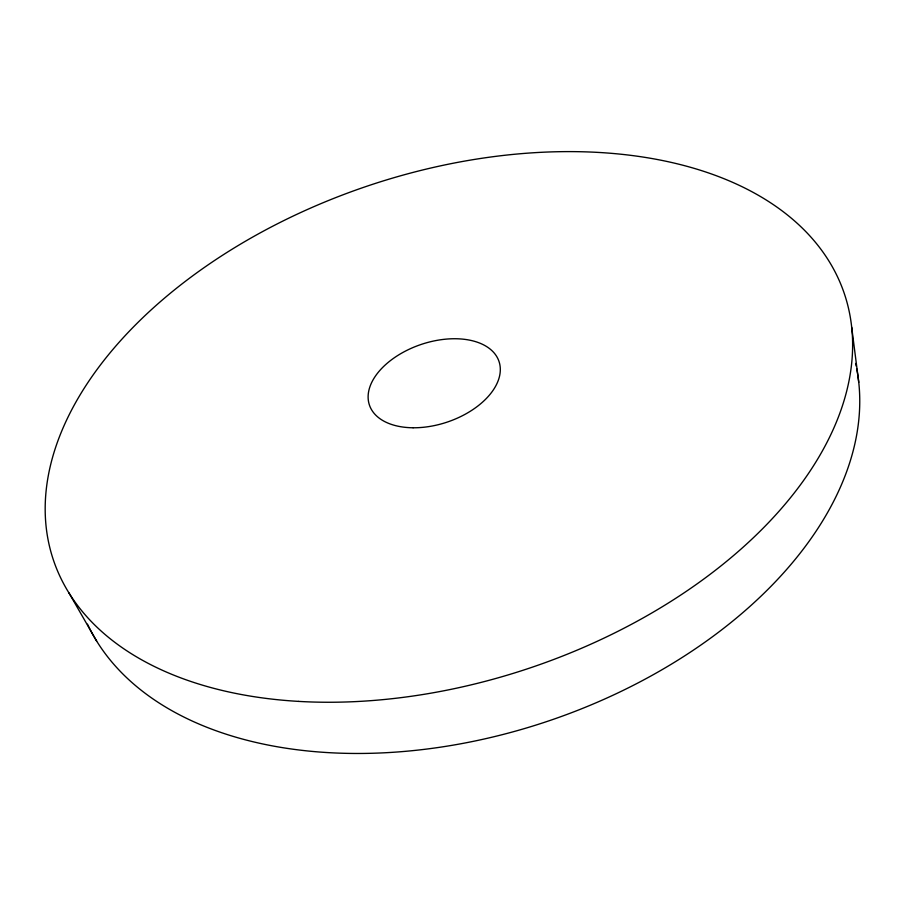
<?xml version="1.0" encoding="UTF-8"?>
<svg xmlns="http://www.w3.org/2000/svg" width="905" height="905" viewBox="0 0 905 905"><rect width="100%" height="100%" fill="white"/><g stroke="black" fill="none" stroke-linecap="round" stroke-linejoin="round"><path stroke-width="1.36" d="M68.927 592.854L96.654 641.079M851.684 327.225L858.755 382.374M855.598 363.448A406.549 257.574 -18.6 0 1 856.175 366.095M856.718 368.776A406.549 257.574 -18.6 0 1 545.455 721.998A406.549 257.574 -18.6 0 1 87.48 624.167M413.087 427.771A68.361 40.951 -18.6 0 0 499.017 361.48A68.361 40.951 -18.6 0 0 390.541 360.518A68.361 40.951 -18.6 0 0 413.087 427.771M298.673 701.398A417.284 254.294 -18.6 0 0 848.551 308.526A417.284 254.294 -18.6 0 0 199.519 270.867A417.284 254.294 -18.6 0 0 298.673 701.398"/></g></svg>
